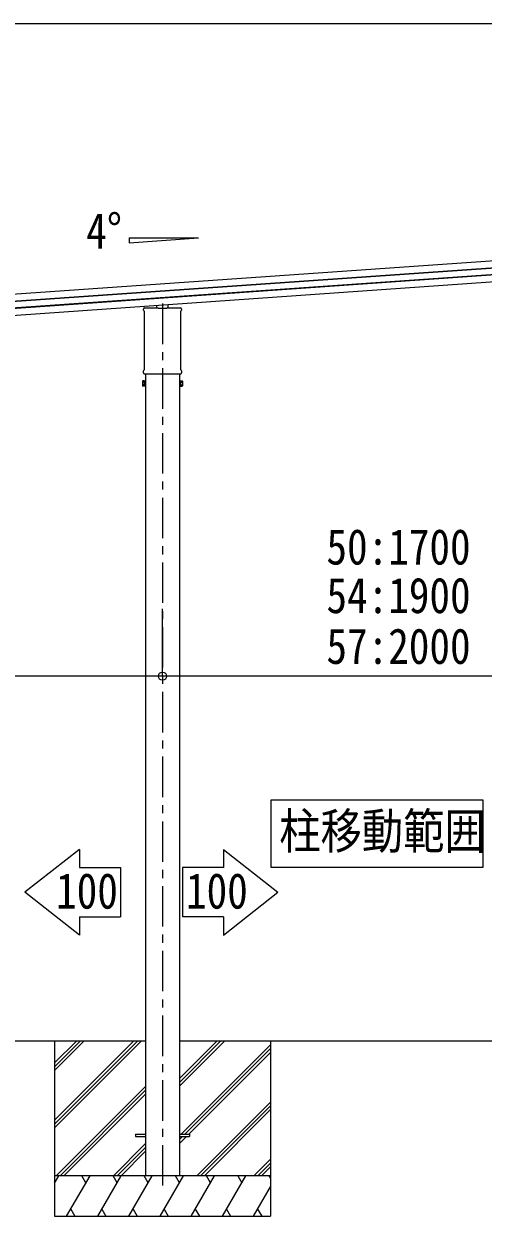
# Model space of a CAD drawing. Units: millimetres, scale not verified. Extents: x -8385 to 8479, y -5853 to 5787.
# Drawn here: x 2901 to 4603, y -2877 to 1544 of the extents above; entities that cross this region are included whole.
import ezdxf
from ezdxf.enums import TextEntityAlignment as Align

# ---------------------------------------------------------------- set-up
doc = ezdxf.new("R2010")
doc.units = ezdxf.units.MM
doc.header["$LTSCALE"] = 30
doc.header["$PDMODE"] = 32
doc.header["$PDSIZE"] = 30
doc.linetypes.add('CHAIN1', pattern=[8, 5, -1, 1, -1])
doc.layers.add('0-6_ELV2', color=4, linetype='Continuous', lineweight=9)
doc.styles.add('ＭＳ ゴシック', font='')
doc.styles.get('ＭＳ ゴシック').set_extended_font_data('MS Gothic')

msp = doc.modelspace()

# ---------------------------------------------------------------- linework, layer by layer
at = {"layer": '0-6_ELV2', "color": 6}
for p, q in [((5920.67, 1543.79), (856.13, 1543.79)), ((3414.96, -874.97), (3414.96, -624.97)), ((4864.68, -874.97), (1714.97, -874.97))]:
    msp.add_line(p, q, dxfattribs=at)
at = {"layer": '0-6_ELV2'}
for p, q in [((960.4, 408.6), (5858.64, 751.12)), ((962.22, 382.7), (5860.45, 725.22)), ((962.31, 381.31), (5860.55, 723.83)), ((3290.97, 750.22), (3548.98, 750.22)), ((963.94, 358.09), (5862.17, 700.6)), ((964.04, 356.67), (5862.27, 699.19)), ((965.85, 330.79), (5864.08, 673.31)), ((3344.71, 481.74), (3344.71, 486.49)), ((3348.96, 490.74), (3398.96, 490.74)), ((3393.96, 490.74), (3393.96, 500.58)), ((3399.46, 488.74), (3399.46, 490.24)), ((3430.46, 488.74), (3399.46, 488.74)), ((3430.46, 490.24), (3430.46, 488.74)), ((3430.96, 490.74), (3480.96, 490.74)), ((3435.96, 490.74), (3435.96, 503.52)), ((3485.21, 486.49), (3485.21, 481.74)), ((3346.5, 478.27), (3346.5, 478.27)), ((3346.71, 477.86), (3346.71, 261.11)), ((3483.21, 261.11), (3483.21, 477.86)), ((3483.42, 478.27), (3483.42, 478.27)), ((3344.71, 249.24), (3344.71, 257.24)), ((3346.47, 245.8), (3346.41, 245.84)), ((3346.41, 245.84), (3346.41, 245.84)), ((3346.52, 245.77), (3346.47, 245.8)), ((3346.5, 260.7), (3346.5, 260.7)), ((3346.54, 245.77), (3346.52, 245.77)), ((3346.69, 245.74), (3346.54, 245.77)), ((3346.71, 245.74), (3346.69, 245.74)), ((3346.71, 245.74), (3483.21, 245.74)), ((3352.46, 245.74), (3352.46, -2727.04)), ((3477.46, 245.74), (3477.46, -2727.04)), ((3483.23, 245.74), (3483.21, 245.74)), ((3483.25, 245.74), (3483.23, 245.74)), ((3483.4, 245.77), (3483.25, 245.74)), ((3483.51, 245.84), (3483.4, 245.77)), ((3483.42, 260.7), (3483.42, 260.7)), ((3483.51, 245.84), (3483.51, 245.84)), ((3485.21, 257.24), (3485.21, 249.24)), ((3340.96, 218.34), (3341.72, 219.65)), ((3340.96, 218.34), (3340.96, 201.34)), ((3340.96, 201.34), (3341.72, 200.02)), ((3347.96, 219.65), (3341.72, 219.65)), ((3347.96, 214.74), (3341.72, 214.74)), ((3347.96, 204.93), (3341.72, 204.93)), ((3347.96, 200.02), (3341.72, 200.02)), ((3347.96, 200.02), (3347.96, 219.65)), ((3347.96, 219.04), (3350.46, 219.04)), ((3350.46, 200.64), (3347.96, 200.64)), ((3350.46, 220.34), (3352.46, 220.34)), ((3350.46, 199.34), (3350.46, 220.34)), ((3352.46, 199.34), (3350.46, 199.34)), ((3352.46, 220.34), (3352.46, 199.34)), ((3479.46, 220.34), (3477.46, 220.34)), ((3477.46, 199.34), (3479.46, 199.34)), ((3479.46, 199.34), (3479.46, 220.34)), ((3481.96, 219.04), (3479.46, 219.04)), ((3479.46, 200.64), (3481.96, 200.64)), ((3481.96, 219.65), (3488.2, 219.65)), ((3481.96, 200.02), (3481.96, 219.65)), ((3481.96, 214.74), (3488.2, 214.74)), ((3481.96, 204.93), (3488.2, 204.93)), ((3481.96, 200.02), (3488.2, 200.02)), ((3488.96, 218.34), (3488.2, 219.65)), ((3488.96, 201.34), (3488.2, 200.02)), ((3488.96, 218.34), (3488.96, 201.34)), ((3314.96, -2572.54), (3314.96, -2581.54)), ((3314.96, -2572.54), (3352.46, -2572.54)), ((3314.96, -2581.54), (3352.46, -2581.54)), ((3477.46, -2572.54), (3514.96, -2572.54)), ((3477.46, -2581.54), (3514.96, -2581.54)), ((3514.96, -2572.54), (3514.96, -2581.54))]:
    msp.add_line(p, q, dxfattribs=at)
at = {"layer": '0-6_ELV2', "color": 5, "linetype": 'CHAIN1'}
msp.add_line((3414.96, 506.66), (3414.96, -2777.65), dxfattribs=at)
at = {"layer": '0-6_ELV2', "color": 7}
for p, q in [((3818.14, -1584.28), (3818.14, -1334.01)), ((3818.14, -1334.01), (4601.51, -1334.01)), ((4601.51, -1334.01), (4601.51, -1584.28)), ((3107.27, -1517.55), (2904.8, -1676.29)), ((3107.27, -1517.55), (3107.27, -1584.75)), ((3640.43, -1517.55), (3640.43, -1584.75)), ((3640.43, -1517.55), (3842.91, -1676.29)), ((3107.27, -1584.75), (3258.82, -1584.75)), ((3258.82, -1584.75), (3258.82, -1767.83)), ((3640.43, -1584.75), (3488.89, -1584.75)), ((3488.89, -1584.75), (3488.89, -1767.83)), ((4601.51, -1584.28), (3818.14, -1584.28)), ((3107.27, -1835.03), (2904.8, -1676.29)), ((3640.43, -1835.03), (3842.91, -1676.29)), ((3107.27, -1767.83), (3107.27, -1835.03)), ((3107.27, -1767.83), (3258.82, -1767.83)), ((3640.43, -1767.83), (3488.89, -1767.83)), ((3640.43, -1767.83), (3640.43, -1835.03)), ((1777.47, -2227.04), (3352.46, -2227.04)), ((3014.96, -2309.08), (3097.01, -2227.04)), ((3014.96, -2323.23), (3111.15, -2227.04)), ((3014.96, -2337.37), (3125.29, -2227.04)), ((3014.96, -2549.5), (3337.43, -2227.04)), ((3014.96, -2535.36), (3323.28, -2227.04)), ((3014.96, -2521.21), (3309.14, -2227.04)), ((3014.96, -2227.04), (3014.96, -2877.04)), ((3477.46, -2367.08), (3617.51, -2227.04)), ((3477.46, -2381.23), (3631.65, -2227.04)), ((3477.46, -2395.37), (3645.79, -2227.04)), ((3477.46, -2227.04), (5052.46, -2227.04)), ((3484.14, -2572.54), (3814.96, -2241.72)), ((3814.96, -2227.04), (3814.96, -2877.04)), ((3498.28, -2572.54), (3814.96, -2255.86)), ((3512.42, -2572.54), (3814.96, -2270)), ((3021.27, -2727.04), (3352.46, -2395.85)), ((3035.41, -2727.04), (3352.46, -2409.99)), ((3049.56, -2727.04), (3352.46, -2424.13)), ((3541.77, -2727.04), (3814.96, -2453.85)), ((3555.91, -2727.04), (3814.96, -2467.99)), ((3570.06, -2727.04), (3814.96, -2482.13)), ((3352.46, -2607.98), (3233.4, -2727.04)), ((3477.46, -2593.36), (3489.28, -2581.54)), ((3477.46, -2607.5), (3503.42, -2581.54)), ((3247.55, -2727.04), (3352.46, -2622.12)), ((3261.69, -2727.04), (3352.46, -2636.26)), ((3753.9, -2727.04), (3814.96, -2665.98)), ((3768.05, -2727.04), (3814.96, -2680.12)), ((3782.19, -2727.04), (3814.96, -2694.26)), ((3014.96, -2754.54), (3030.84, -2727.04)), ((3814.96, -2727.04), (3014.96, -2727.04)), ((3059.71, -2877.04), (3146.31, -2727.04)), ((3131.31, -2753.02), (3116.31, -2727.04)), ((3175.18, -2877.04), (3261.78, -2727.04)), ((3246.78, -2753.02), (3231.78, -2727.04)), ((3290.65, -2877.04), (3377.25, -2727.04)), ((3362.25, -2753.02), (3347.25, -2727.04)), ((3406.12, -2877.04), (3492.72, -2727.04)), ((3477.72, -2753.02), (3462.72, -2727.04)), ((3521.59, -2877.04), (3608.19, -2727.04)), ((3593.19, -2753.02), (3578.19, -2727.04)), ((3637.06, -2877.04), (3723.66, -2727.04)), ((3693.66, -2727.04), (3708.66, -2753.02)), ((3809.13, -2727.04), (3814.96, -2737.14)), ((3752.53, -2877.04), (3814.96, -2768.9)), ((3074.71, -2851.06), (3089.71, -2877.04)), ((3190.18, -2851.06), (3205.18, -2877.04)), ((3305.65, -2851.06), (3320.65, -2877.04)), ((3421.12, -2851.06), (3436.12, -2877.04)), ((3536.59, -2851.06), (3551.59, -2877.04)), ((3652.06, -2851.06), (3667.06, -2877.04)), ((3767.53, -2851.06), (3782.53, -2877.04)), ((3014.96, -2877.04), (3814.96, -2877.04))]:
    msp.add_line(p, q, dxfattribs=at)
at = {"layer": '0-6_ELV2'}
msp.add_lwpolyline([(3290.97, 750.22), (3290.97, 732.18), (3548.98, 750.22)], dxfattribs=at)
for centre, radius, start, end in [((3348.96, 486.49), 4.25, 90, 180), ((3480.96, 486.49), 4.25, 0, 90), ((3348.96, 481.74), 4.25, 180, 234.62358), ((3346.21, 477.86), 0.5, 0.0463, 54.58271), ((3483.71, 477.86), 0.5, 125.41729, 179.9537), ((3480.96, 481.74), 4.25, 305.37642, 0), ((3348.96, 257.24), 4.25, 125.37642, 180), ((3348.96, 249.24), 4.25, 180, 233.11111), ((3346.21, 261.11), 0.5, 305.4181, 359.95288), ((3483.71, 261.11), 0.5, 180.04713, 234.58188), ((3480.96, 257.24), 4.25, 0, 54.62358), ((3480.96, 249.24), 4.25, 306.88889, 0), ((3357.2, 209.84), 16.24, 162.41205, 197.58795), ((3345.31, 217.2), 4.34, 145.61575, 214.38425), ((3345.31, 202.47), 4.34, 145.61575, 214.38425), ((3472.72, 209.84), 16.24, 342.41205, 17.58795), ((3484.62, 217.2), 4.34, 325.61575, 34.38425), ((3484.62, 202.47), 4.34, 325.61575, 34.38425)]:
    msp.add_arc(centre, radius, start, end, dxfattribs=at)
for centre, major_axis, ratio, start_param, end_param in [((3398.96, 490.24), (0.354, 0.354), 0.999467, 5.4996506, 7.06672), ((3399.03, 490.3), (0.481, -0.181), 0.828259, 1.9947436, 1.996569), ((3399.03, 490.3), (-0.181, 0.481), 0.828259, 4.2866163, 4.2884417), ((3430.96, 490.24), (0.354, -0.354), 0.999467, 2.358058, 3.9251274), ((3430.9, 490.3), (0.181, 0.481), 0.828259, 1.9947436, 1.996569), ((3430.9, 490.3), (0.481, 0.181), 0.828259, 1.1450236, 1.146849)]:
    msp.add_ellipse(centre, major_axis=major_axis, ratio=ratio, start_param=start_param, end_param=end_param, dxfattribs=at)
at = {"layer": '0-6_ELV2', "color": 6}
msp.add_point((3414.96, -874.97), dxfattribs=at)

# ---------------------------------------------------------------- texts
at = {"layer": '0-6_ELV2', "color": 7, "style": 'ＭＳ ゴシック', "width": 0.85}
for s, p in [('4°', (3132.27, 670.46)), ('50:1700', (4022.47, -500.71)), ('54:1900', (4022.47, -680.75)), ('57:2000', (4022.47, -868.97)), ('柱移動範囲', (3847.54, -1554.78)), ('100', (3020.63, -1776.44)), ('100', (3502.07, -1776.44))]:
    msp.add_text(s, height=132, dxfattribs=at).set_placement(p, align=Align.BOTTOM_LEFT)

doc.saveas('drawing.dxf')
